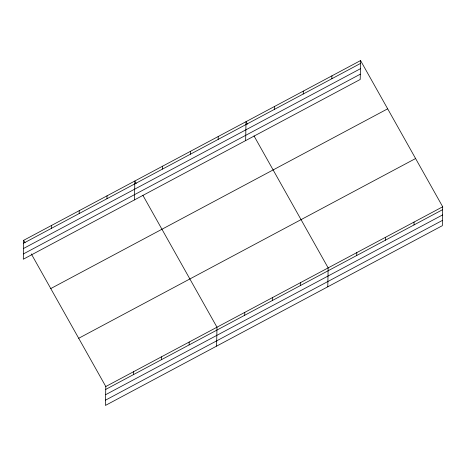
<?xml version="1.0" encoding="UTF-8"?>
<svg xmlns="http://www.w3.org/2000/svg" width="466" height="466" viewBox="0 0 466 466"><rect width="100%" height="100%" fill="white"/><g stroke="black" fill="none" stroke-linecap="round" stroke-linejoin="round"><path stroke-width="0.7" d="M23.661 240.322L23.3 259.224L360.201 79.47L360.562 60.568L23.661 240.322L25.053 242.792M51.4 228.363L51.458 225.492M79.197 213.533L79.249 210.661M106.994 198.702L107.046 195.831M31.309 253.929L105.799 386.53L105.438 405.432L442.339 225.678L442.7 206.776L360.562 60.568M134.476 199.902L134.843 181L136.229 183.476M133.538 374.577L133.591 371.699M162.582 169.047L162.634 166.17M161.335 359.746L161.387 356.874M190.373 154.217L190.431 151.339M189.126 344.916L189.184 342.044M218.17 139.386L218.222 136.515M216.614 346.116L216.975 327.214L142.835 195.231M245.652 140.586L246.019 121.684L247.405 124.154M244.714 315.255L244.772 312.383M274.596 109.277L274.655 106.405M272.511 300.424L272.563 297.553M303.238 93.998L303.29 91.126M300.302 285.6L300.36 282.722M327.79 286.794L328.151 267.892L254.011 135.909M331.874 78.719L331.926 75.847M356.735 255.49L356.793 252.613M385.37 240.211L385.429 237.334M414.006 224.932L414.064 222.055M23.609 243.194L360.509 63.44M23.504 248.483L360.404 68.729M23.399 253.935L360.305 74.181M50.771 288.57L387.671 108.817M78.696 338.281L415.596 158.527M105.799 386.53L442.7 206.776M105.741 389.407L442.648 209.653M105.642 394.696L442.543 214.942M105.537 400.143L442.438 220.389"/></g></svg>
